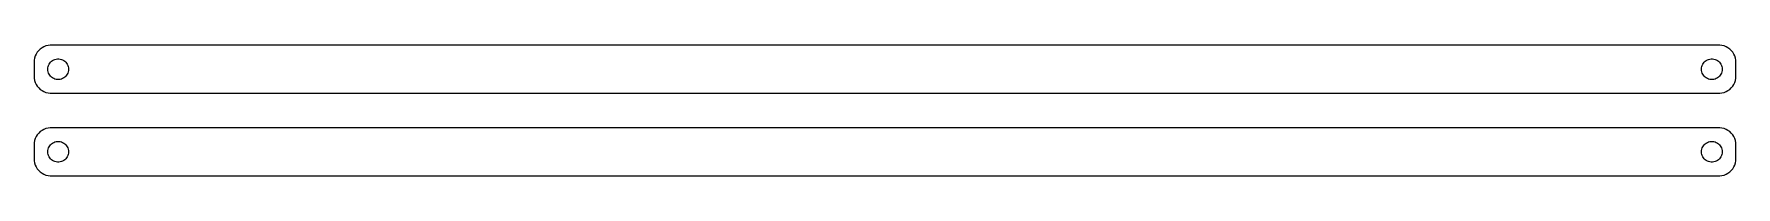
# Model space of a CAD drawing. Header units: metres. Extents: x -247 to 247, y 17 to 55.
import ezdxf

# ---------------------------------------------------------------- set-up
doc = ezdxf.new("R2010")
doc.units = ezdxf.units.M

msp = doc.modelspace()

# ---------------------------------------------------------------- linework, layer by layer
for p, q in [((-244.129, 54.5241), (-244.679, 54.2216)), ((-243.545, 54.7553), (-244.129, 54.5241)), ((-242.937, 54.9114), (-243.545, 54.7553)), ((-242.314, 54.9901), (-242.937, 54.9114)), ((242.314, 54.9901), (-242.314, 54.9901)), ((242.937, 54.9114), (242.314, 54.9901)), ((243.545, 54.7553), (242.937, 54.9114)), ((244.129, 54.5241), (243.545, 54.7553)), ((244.679, 54.2216), (244.129, 54.5241)), ((-246.961, 50.6267), (-247, 50)), ((-247, 50), (-247, 46)), ((-246.843, 51.2434), (-246.961, 50.6267)), ((-246.649, 51.8406), (-246.843, 51.2434)), ((-246.382, 52.4088), (-246.649, 51.8406)), ((-246.045, 52.9389), (-246.382, 52.4088)), ((-245.645, 53.4227), (-246.045, 52.9389)), ((-245.187, 53.8526), (-245.645, 53.4227)), ((-244.679, 54.2216), (-245.187, 53.8526)), ((-242.789, 49.1044), (-242.629, 49.4453)), ((-242.629, 49.4453), (-242.427, 49.7634)), ((-242.427, 49.7634), (-242.187, 50.0536)), ((-242.187, 50.0536), (-241.912, 50.3115)), ((-241.912, 50.3115), (-241.607, 50.533)), ((-241.607, 50.533), (-241.277, 50.7145)), ((-241.277, 50.7145), (-240.927, 50.8532)), ((-240.927, 50.8532), (-240.562, 50.9469)), ((-240.562, 50.9469), (-240.188, 50.9941)), ((-240.188, 50.9941), (-239.812, 50.9941)), ((-239.812, 50.9941), (-239.438, 50.9469)), ((-239.438, 50.9469), (-239.073, 50.8532)), ((-239.073, 50.8532), (-238.723, 50.7145)), ((-238.723, 50.7145), (-238.393, 50.533)), ((-238.393, 50.533), (-238.088, 50.3115)), ((-238.088, 50.3115), (-237.813, 50.0536)), ((-237.813, 50.0536), (-237.573, 49.7634)), ((-237.573, 49.7634), (-237.371, 49.4453)), ((-237.371, 49.4453), (-237.211, 49.1044)), ((237.211, 49.1044), (237.371, 49.4453)), ((237.371, 49.4453), (237.573, 49.7634)), ((237.573, 49.7634), (237.813, 50.0536)), ((237.813, 50.0536), (238.088, 50.3115)), ((238.088, 50.3115), (238.393, 50.533)), ((238.393, 50.533), (238.723, 50.7145)), ((238.723, 50.7145), (239.073, 50.8532)), ((239.073, 50.8532), (239.438, 50.9469)), ((239.438, 50.9469), (239.812, 50.9941)), ((239.812, 50.9941), (240.188, 50.9941)), ((240.188, 50.9941), (240.562, 50.9469)), ((240.562, 50.9469), (240.927, 50.8532)), ((240.927, 50.8532), (241.277, 50.7145)), ((241.277, 50.7145), (241.607, 50.533)), ((241.607, 50.533), (241.912, 50.3115)), ((241.912, 50.3115), (242.187, 50.0536)), ((242.187, 50.0536), (242.427, 49.7634)), ((242.427, 49.7634), (242.629, 49.4453)), ((242.629, 49.4453), (242.789, 49.1044)), ((245.187, 53.8526), (244.679, 54.2216)), ((245.645, 53.4227), (245.187, 53.8526)), ((246.045, 52.9389), (245.645, 53.4227)), ((246.382, 52.4088), (246.045, 52.9389)), ((246.649, 51.8406), (246.382, 52.4088)), ((246.843, 51.2434), (246.649, 51.8406)), ((246.961, 50.6267), (246.843, 51.2434)), ((247, 50), (246.961, 50.6267)), ((247, 46), (247, 50)), ((-247, 46), (-246.961, 45.3733)), ((-246.961, 45.3733), (-246.843, 44.7566)), ((-246.843, 44.7566), (-246.649, 44.1594)), ((-243, 48), (-242.976, 48.376)), ((-242.976, 47.624), (-243, 48)), ((-242.976, 48.376), (-242.906, 48.7461)), ((-242.906, 47.2539), (-242.976, 47.624)), ((-242.906, 48.7461), (-242.789, 49.1044)), ((-242.789, 46.8956), (-242.906, 47.2539)), ((-242.629, 46.5547), (-242.789, 46.8956)), ((-242.427, 46.2366), (-242.629, 46.5547)), ((-242.187, 45.9464), (-242.427, 46.2366)), ((-241.912, 45.6885), (-242.187, 45.9464)), ((-241.607, 45.467), (-241.912, 45.6885)), ((-241.277, 45.2855), (-241.607, 45.467)), ((-240.927, 45.1468), (-241.277, 45.2855)), ((-240.562, 45.0531), (-240.927, 45.1468)), ((-240.188, 45.0059), (-240.562, 45.0531)), ((-239.812, 45.0059), (-240.188, 45.0059)), ((-239.438, 45.0531), (-239.812, 45.0059)), ((-239.073, 45.1468), (-239.438, 45.0531)), ((-238.723, 45.2855), (-239.073, 45.1468)), ((-238.393, 45.467), (-238.723, 45.2855)), ((-238.088, 45.6885), (-238.393, 45.467)), ((-237.813, 45.9464), (-238.088, 45.6885)), ((-237.573, 46.2366), (-237.813, 45.9464)), ((-237.371, 46.5547), (-237.573, 46.2366)), ((-237.211, 46.8956), (-237.371, 46.5547)), ((-237.211, 49.1044), (-237.094, 48.7461)), ((-237.094, 47.2539), (-237.211, 46.8956)), ((-237.094, 48.7461), (-237.024, 48.376)), ((-237.024, 47.624), (-237.094, 47.2539)), ((-237.024, 48.376), (-237, 48)), ((-237, 48), (-237.024, 47.624)), ((237, 48), (237.024, 48.376)), ((237.024, 47.624), (237, 48)), ((237.024, 48.376), (237.094, 48.7461)), ((237.094, 47.2539), (237.024, 47.624)), ((237.094, 48.7461), (237.211, 49.1044)), ((237.211, 46.8956), (237.094, 47.2539)), ((237.371, 46.5547), (237.211, 46.8956)), ((237.573, 46.2366), (237.371, 46.5547)), ((237.813, 45.9464), (237.573, 46.2366)), ((238.088, 45.6885), (237.813, 45.9464)), ((238.393, 45.467), (238.088, 45.6885)), ((238.723, 45.2855), (238.393, 45.467)), ((239.073, 45.1468), (238.723, 45.2855)), ((239.438, 45.0531), (239.073, 45.1468)), ((239.812, 45.0059), (239.438, 45.0531)), ((240.188, 45.0059), (239.812, 45.0059)), ((240.562, 45.0531), (240.188, 45.0059)), ((240.927, 45.1468), (240.562, 45.0531)), ((241.277, 45.2855), (240.927, 45.1468)), ((241.607, 45.467), (241.277, 45.2855)), ((241.912, 45.6885), (241.607, 45.467)), ((242.187, 45.9464), (241.912, 45.6885)), ((242.427, 46.2366), (242.187, 45.9464)), ((242.629, 46.5547), (242.427, 46.2366)), ((242.789, 46.8956), (242.629, 46.5547)), ((242.789, 49.1044), (242.906, 48.7461)), ((242.906, 47.2539), (242.789, 46.8956)), ((242.906, 48.7461), (242.976, 48.376)), ((242.976, 47.624), (242.906, 47.2539)), ((242.976, 48.376), (243, 48)), ((243, 48), (242.976, 47.624)), ((246.649, 44.1594), (246.843, 44.7566)), ((246.843, 44.7566), (246.961, 45.3733)), ((246.961, 45.3733), (247, 46)), ((-246.649, 44.1594), (-246.382, 43.5912)), ((-246.382, 43.5912), (-246.045, 43.0611)), ((-246.045, 43.0611), (-245.645, 42.5773)), ((-245.645, 42.5773), (-245.187, 42.1474)), ((-245.187, 42.1474), (-244.679, 41.7784)), ((-244.679, 41.7784), (-244.129, 41.4759)), ((-244.129, 41.4759), (-243.545, 41.2447)), ((-243.545, 41.2447), (-242.937, 41.0886)), ((-242.937, 41.0886), (-242.314, 41.0099)), ((-242.314, 41.0099), (242.314, 41.0099)), ((242.314, 41.0099), (242.937, 41.0886)), ((242.937, 41.0886), (243.545, 41.2447)), ((243.545, 41.2447), (244.129, 41.4759)), ((244.129, 41.4759), (244.679, 41.7784)), ((244.679, 41.7784), (245.187, 42.1474)), ((245.187, 42.1474), (245.645, 42.5773)), ((245.645, 42.5773), (246.045, 43.0611)), ((246.045, 43.0611), (246.382, 43.5912)), ((246.382, 43.5912), (246.649, 44.1594)), ((-245.187, 29.8526), (-245.645, 29.4227)), ((-244.679, 30.2216), (-245.187, 29.8526)), ((-244.129, 30.5241), (-244.679, 30.2216)), ((-243.545, 30.7553), (-244.129, 30.5241)), ((-242.937, 30.9114), (-243.545, 30.7553)), ((-242.314, 30.9901), (-242.937, 30.9114)), ((242.314, 30.9901), (-242.314, 30.9901)), ((242.937, 30.9114), (242.314, 30.9901)), ((243.545, 30.7553), (242.937, 30.9114)), ((244.129, 30.5241), (243.545, 30.7553)), ((244.679, 30.2216), (244.129, 30.5241)), ((245.187, 29.8526), (244.679, 30.2216)), ((245.645, 29.4227), (245.187, 29.8526)), ((-246.961, 26.6267), (-247, 26)), ((-247, 26), (-247, 22)), ((-246.843, 27.2434), (-246.961, 26.6267)), ((-246.649, 27.8406), (-246.843, 27.2434)), ((-246.382, 28.4088), (-246.649, 27.8406)), ((-246.045, 28.9389), (-246.382, 28.4088)), ((-245.645, 29.4227), (-246.045, 28.9389)), ((-242.976, 24.376), (-242.906, 24.7461)), ((-242.906, 24.7461), (-242.789, 25.1044)), ((-242.789, 25.1044), (-242.629, 25.4453)), ((-242.629, 25.4453), (-242.427, 25.7634)), ((-242.427, 25.7634), (-242.187, 26.0536)), ((-242.187, 26.0536), (-241.912, 26.3115)), ((-241.912, 26.3115), (-241.607, 26.533)), ((-241.607, 26.533), (-241.277, 26.7145)), ((-241.277, 26.7145), (-240.927, 26.8532)), ((-240.927, 26.8532), (-240.562, 26.9469)), ((-240.562, 26.9469), (-240.188, 26.9941)), ((-240.188, 26.9941), (-239.812, 26.9941)), ((-239.812, 26.9941), (-239.438, 26.9469)), ((-239.438, 26.9469), (-239.073, 26.8532)), ((-239.073, 26.8532), (-238.723, 26.7145)), ((-238.723, 26.7145), (-238.393, 26.533)), ((-238.393, 26.533), (-238.088, 26.3115)), ((-238.088, 26.3115), (-237.813, 26.0536)), ((-237.813, 26.0536), (-237.573, 25.7634)), ((-237.573, 25.7634), (-237.371, 25.4453)), ((-237.371, 25.4453), (-237.211, 25.1044)), ((-237.211, 25.1044), (-237.094, 24.7461)), ((-237.094, 24.7461), (-237.024, 24.376)), ((237.024, 24.376), (237.094, 24.7461)), ((237.094, 24.7461), (237.211, 25.1044)), ((237.211, 25.1044), (237.371, 25.4453)), ((237.371, 25.4453), (237.573, 25.7634)), ((237.573, 25.7634), (237.813, 26.0536)), ((237.813, 26.0536), (238.088, 26.3115)), ((238.088, 26.3115), (238.393, 26.533)), ((238.393, 26.533), (238.723, 26.7145)), ((238.723, 26.7145), (239.073, 26.8532)), ((239.073, 26.8532), (239.438, 26.9469)), ((239.438, 26.9469), (239.812, 26.9941)), ((239.812, 26.9941), (240.188, 26.9941)), ((240.188, 26.9941), (240.562, 26.9469)), ((240.562, 26.9469), (240.927, 26.8532)), ((240.927, 26.8532), (241.277, 26.7145)), ((241.277, 26.7145), (241.607, 26.533)), ((241.607, 26.533), (241.912, 26.3115)), ((241.912, 26.3115), (242.187, 26.0536)), ((242.187, 26.0536), (242.427, 25.7634)), ((242.427, 25.7634), (242.629, 25.4453)), ((242.629, 25.4453), (242.789, 25.1044)), ((242.789, 25.1044), (242.906, 24.7461)), ((242.906, 24.7461), (242.976, 24.376)), ((246.045, 28.9389), (245.645, 29.4227)), ((246.382, 28.4088), (246.045, 28.9389)), ((246.649, 27.8406), (246.382, 28.4088)), ((246.843, 27.2434), (246.649, 27.8406)), ((246.961, 26.6267), (246.843, 27.2434)), ((247, 26), (246.961, 26.6267)), ((247, 22), (247, 26)), ((-247, 22), (-246.961, 21.3733)), ((-246.961, 21.3733), (-246.843, 20.7566)), ((-246.843, 20.7566), (-246.649, 20.1594)), ((-246.649, 20.1594), (-246.382, 19.5912)), ((-243, 24), (-242.976, 24.376)), ((-242.976, 23.624), (-243, 24)), ((-242.906, 23.2539), (-242.976, 23.624)), ((-242.789, 22.8956), (-242.906, 23.2539)), ((-242.629, 22.5547), (-242.789, 22.8956)), ((-242.427, 22.2366), (-242.629, 22.5547)), ((-242.187, 21.9464), (-242.427, 22.2366)), ((-241.912, 21.6885), (-242.187, 21.9464)), ((-241.607, 21.467), (-241.912, 21.6885)), ((-241.277, 21.2855), (-241.607, 21.467)), ((-240.927, 21.1468), (-241.277, 21.2855)), ((-240.562, 21.0531), (-240.927, 21.1468)), ((-240.188, 21.0059), (-240.562, 21.0531)), ((-239.812, 21.0059), (-240.188, 21.0059)), ((-239.438, 21.0531), (-239.812, 21.0059)), ((-239.073, 21.1468), (-239.438, 21.0531)), ((-238.723, 21.2855), (-239.073, 21.1468)), ((-238.393, 21.467), (-238.723, 21.2855)), ((-238.088, 21.6885), (-238.393, 21.467)), ((-237.813, 21.9464), (-238.088, 21.6885)), ((-237.573, 22.2366), (-237.813, 21.9464)), ((-237.371, 22.5547), (-237.573, 22.2366)), ((-237.211, 22.8956), (-237.371, 22.5547)), ((-237.094, 23.2539), (-237.211, 22.8956)), ((-237.024, 23.624), (-237.094, 23.2539)), ((-237.024, 24.376), (-237, 24)), ((-237, 24), (-237.024, 23.624)), ((237, 24), (237.024, 24.376)), ((237.024, 23.624), (237, 24)), ((237.094, 23.2539), (237.024, 23.624)), ((237.211, 22.8956), (237.094, 23.2539)), ((237.371, 22.5547), (237.211, 22.8956)), ((237.573, 22.2366), (237.371, 22.5547)), ((237.813, 21.9464), (237.573, 22.2366)), ((238.088, 21.6885), (237.813, 21.9464)), ((238.393, 21.467), (238.088, 21.6885)), ((238.723, 21.2855), (238.393, 21.467)), ((239.073, 21.1468), (238.723, 21.2855)), ((239.438, 21.0531), (239.073, 21.1468)), ((239.812, 21.0059), (239.438, 21.0531)), ((240.188, 21.0059), (239.812, 21.0059)), ((240.562, 21.0531), (240.188, 21.0059)), ((240.927, 21.1468), (240.562, 21.0531)), ((241.277, 21.2855), (240.927, 21.1468)), ((241.607, 21.467), (241.277, 21.2855)), ((241.912, 21.6885), (241.607, 21.467)), ((242.187, 21.9464), (241.912, 21.6885)), ((242.427, 22.2366), (242.187, 21.9464)), ((242.629, 22.5547), (242.427, 22.2366)), ((242.789, 22.8956), (242.629, 22.5547)), ((242.906, 23.2539), (242.789, 22.8956)), ((242.976, 23.624), (242.906, 23.2539)), ((242.976, 24.376), (243, 24)), ((243, 24), (242.976, 23.624)), ((246.382, 19.5912), (246.649, 20.1594)), ((246.649, 20.1594), (246.843, 20.7566)), ((246.843, 20.7566), (246.961, 21.3733)), ((246.961, 21.3733), (247, 22)), ((-246.382, 19.5912), (-246.045, 19.0611)), ((-246.045, 19.0611), (-245.645, 18.5773)), ((-245.645, 18.5773), (-245.187, 18.1474)), ((-245.187, 18.1474), (-244.679, 17.7784)), ((-244.679, 17.7784), (-244.129, 17.4759)), ((-244.129, 17.4759), (-243.545, 17.2447)), ((-243.545, 17.2447), (-242.937, 17.0886)), ((-242.937, 17.0886), (-242.314, 17.0099)), ((-242.314, 17.0099), (242.314, 17.0099)), ((242.314, 17.0099), (242.937, 17.0886)), ((242.937, 17.0886), (243.545, 17.2447)), ((243.545, 17.2447), (244.129, 17.4759)), ((244.129, 17.4759), (244.679, 17.7784)), ((244.679, 17.7784), (245.187, 18.1474)), ((245.187, 18.1474), (245.645, 18.5773)), ((245.645, 18.5773), (246.045, 19.0611)), ((246.045, 19.0611), (246.382, 19.5912))]:
    msp.add_line(p, q)

doc.saveas('drawing.dxf')
